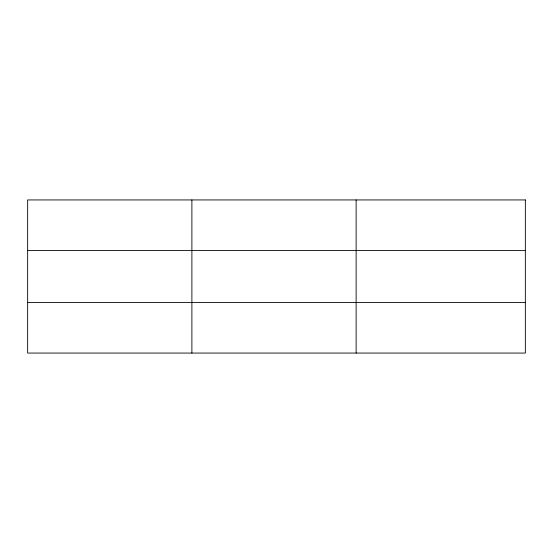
<?xml version="1.0" encoding="UTF-8"?>
<svg xmlns="http://www.w3.org/2000/svg" width="553" height="553" viewBox="0 0 553 553"><rect width="100%" height="100%" fill="white"/><g stroke="black" fill="none" stroke-linecap="round" stroke-linejoin="round"><path stroke-width="0.83" d="M191.891 353.063L191.891 199.937M356.132 353.063L356.132 199.937M27.65 250.468L525.35 250.468M27.65 302.532L525.35 302.532M525.35 199.937L525.35 353.063L27.65 353.063L27.65 199.937L525.35 199.937"/></g></svg>
